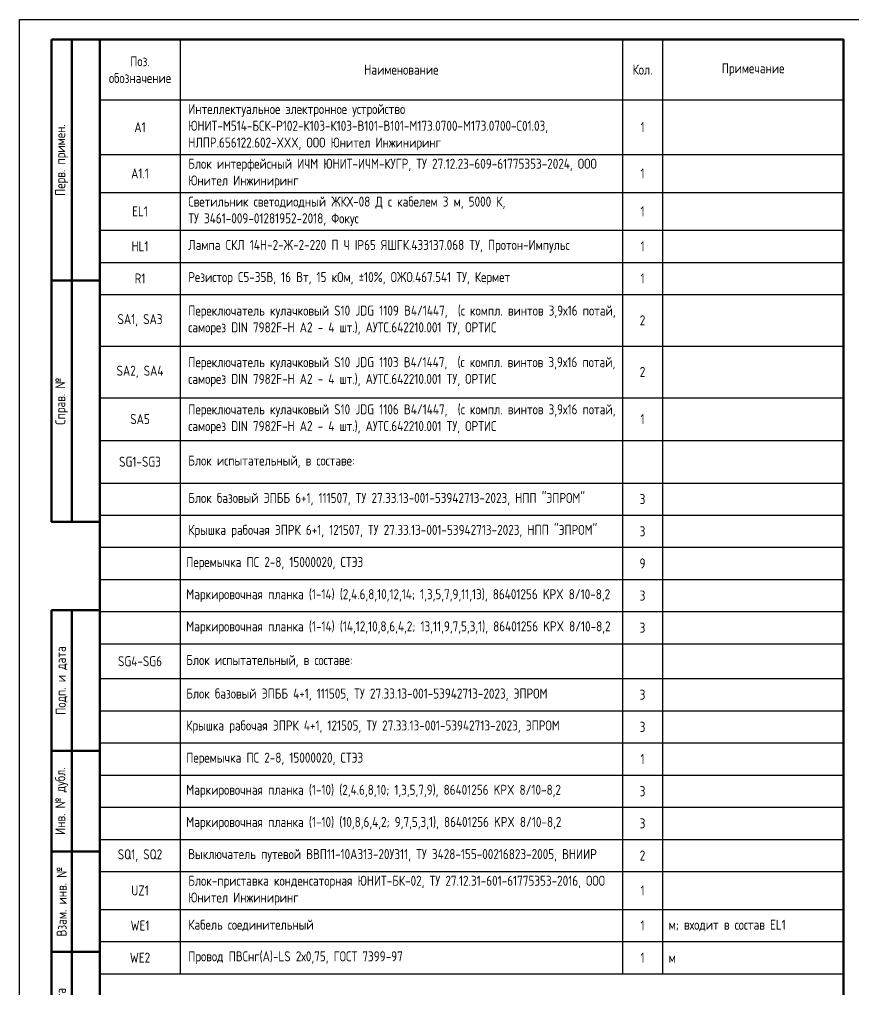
# Model space of a CAD drawing. Header units: millimetres. Extents: x -1117 to 4405, y -90 to 586.
# Drawn here: x -420 to -212.5, y 55.6 to 297 of the extents above; entities that cross this region are included whole.
import ezdxf

# ---------------------------------------------------------------- set-up
doc = ezdxf.new("R2010")
doc.units = ezdxf.units.MM
doc.styles.add('Gost_type_A', font='GOST_A.TTF')

# ---------------------------------------------------------------- blocks, each defined once
blk = doc.blocks.new('Штамп левый верхний')
at = {"lineweight": 50}
for points in [[(-12, 0), (-7, 0), (-7, -60), (-12, -60)], [(-7, 0), (0, 0), (0, -60), (-7, -60)], [(-12, -60), (-7, -60), (-7, -120), (-12, -120)], [(-7, -60), (0, -60), (0, -120), (-7, -120)]]:
    blk.add_lwpolyline(points, close=True, dxfattribs=at)
at = {"char_height": 2.5, "width": 60, "attachment_point": 5, "rotation": 90, "style": 'Gost_type_A'}
for s, insert in [('Перв. примен.', (-9.5, -30)), ('Справ. №', (-9.5, -90))]:
    blk.add_mtext(s, dxfattribs=dict(at, insert=insert))
blk = doc.blocks.new('Штамп левый нижний')
at = {"lineweight": 50}
for points in [[(-12, 145), (-7, 145), (-7, 110), (-12, 110)], [(-7, 145), (0, 145), (0, 110), (-7, 110)], [(-12, 110), (-7, 110), (-7, 85), (-12, 85)], [(-7, 110), (0, 110), (0, 85), (-7, 85)], [(-12, 85), (-7, 85), (-7, 60), (-12, 60)], [(-7, 85), (0, 85), (0, 60), (-7, 60)], [(-12, 60), (-7, 60), (-7, 25), (-12, 25)], [(-7, 60), (0, 60), (0, 25), (-7, 25)], [(-12, 25), (-7, 25), (-7, 0), (-12, 0)], [(-7, 25), (0, 25), (0, 0), (-7, 0)]]:
    blk.add_lwpolyline(points, close=True, dxfattribs=at)
at = {"char_height": 2.5, "attachment_point": 5, "rotation": 90, "style": 'Gost_type_A'}
for s, insert, width in [('Подп. и дата', (-9.5, 127.5), 35), ('Инв. № дубл.', (-9.5, 97.5), 25), ('Взам. инв. №', (-9.5, 72.5), 25), ('Подп. и дата', (-9.5, 42.5), 35), ('Инв. N подл.', (-9.5, 12.5), 25)]:
    blk.add_mtext(s, dxfattribs=dict(at, insert=insert, width=width))
blk = doc.blocks.new('Формат_А4')
blk.add_lwpolyline([(0, 297), (0, 0), (-210, 0), (-210, 297)], close=True)
at = {"lineweight": 50}
blk.add_lwpolyline([(-190, 292), (-5, 292), (-5, 5), (-190, 5)], close=True, dxfattribs=at)
blk = doc.blocks.new('*T27')
at = {"color": 0, "lineweight": -2, "transparency": 16777216}
for p, q in [((0, 0), (185, 0)), ((0, 0), (0, -15)), ((20, 0), (20, -15)), ((130, 0), (130, -15)), ((140, 0), (140, -15)), ((185, 0), (185, -15)), ((210, 0), (395, 0)), ((210, 0), (210, -15)), ((230, 0), (230, -15)), ((340, 0), (340, -15)), ((350, 0), (350, -15)), ((395, 0), (395, -15))]:
    blk.add_line(p, q, dxfattribs=at)
at = {"color": 0, "linetype": 'ByBlock', "lineweight": -2, "transparency": 16777216}
for p, q in [((0, -15), (185, -15)), ((0, -15), (0, -232.45)), ((20, -15), (20, -232.45)), ((130, -15), (130, -232.45)), ((140, -15), (140, -126.35)), ((185, -15), (185, -232.45)), ((210, -15), (395, -15)), ((210, -15), (210, -138.7)), ((230, -15), (230, -138.7)), ((340, -15), (340, -138.7)), ((350, -15), (350, -106.7)), ((395, -15), (395, -138.7)), ((210, -24.05), (395, -24.05)), ((0, -28.63), (185, -28.63)), ((210, -33.46), (395, -33.46)), ((0, -38.06), (185, -38.06)), ((210, -41.46), (395, -41.46)), ((0, -47.45), (185, -47.45)), ((210, -49.46), (395, -49.46)), ((0, -55.45), (185, -55.45)), ((210, -57.46), (395, -57.46)), ((0, -63.45), (185, -63.45)), ((210, -65.46), (395, -65.46)), ((210, -74.7), (395, -74.7)), ((0, -76.29), (185, -76.29)), ((210, -82.7), (395, -82.7)), ((0, -89.12), (185, -89.12)), ((210, -90.7), (395, -90.7)), ((210, -98.7), (395, -98.7)), ((0, -99.75), (185, -99.75)), ((210, -106.7), (395, -106.7)), ((350, -106.7), (350, -114.7)), ((0, -110.35), (185, -110.35)), ((210, -114.7), (395, -114.7)), ((350, -114.7), (350, -130.7)), ((0, -118.35), (185, -118.35)), ((210, -122.7), (395, -122.7)), ((0, -126.35), (185, -126.35)), ((140, -126.35), (140, -199.02)), ((210, -130.7), (395, -130.7)), ((350, -130.7), (350, -138.7)), ((0, -134.35), (185, -134.35)), ((210, -138.7), (395, -138.7)), ((0, -142.35), (185, -142.35)), ((0, -150.35), (185, -150.35)), ((0, -159.02), (185, -159.02)), ((0, -167.02), (185, -167.02)), ((0, -175.02), (185, -175.02)), ((0, -183.02), (185, -183.02)), ((0, -191.02), (185, -191.02)), ((0, -199.02), (185, -199.02)), ((140, -199.02), (140, -232.45)), ((0, -207.02), (185, -207.02)), ((0, -216.45), (185, -216.45)), ((0, -224.45), (185, -224.45)), ((0, -232.45), (185, -232.45))]:
    blk.add_line(p, q, dxfattribs=at)
at = {"transparency": 16777216, "char_height": 2.5, "style": 'Gost_type_A'}
for s, insert, width, attachment_point in [('Поз. обозначение', (10, -7.5), 17, 5), ('Поз. обозначение', (220, -7.5), 17, 5), ('Наименование', (75, -7.5), 107, 5), ('Кол.', (135, -7.5), 7, 5), ('Примечание', (162.5, -7.5), 42, 5), ('Наименование', (285, -7.5), 107, 5), ('Кол.', (345, -7.5), 7, 5), ('Примечание', (372.5, -7.5), 42, 5), ('Соединитель электротехнический RUT 6-RTK/S, HNT-090374, ТУ 27.33.13-001-54070557-2024, ГОСТ IEC 60947-7-1-2016, ОРТИС', (232, -28.75), 106, 4), ('34', (345, -28.75), 7, 5), ('Пластина торцевая D-RUT 6-RTK, HNT-090665, ОРТИС', (232, -37.46), 106, 4), ('5', (345, -37.46), 7, 5), ('Перемычка коммутационная SB 2-RTK/S, HNT-090979, ОРТИС', (232, -45.46), 106, 4), ('10', (345, -45.46), 7, 5), ('Перемычка FB 2-RTK/S, HNT-091821, ОРТИС', (232, -53.46), 106, 4), ('3', (345, -53.46), 7, 5), ('Маркировочная планка (1-34), 86401256 KPX 8/10-8,2', (232, -61.46), 106, 4), ('1', (345, -61.46), 7, 5), ('Соединитель электротехнический RPV 4-MT(-P), HNT-131560, ТУ 27.33.13-001-54070557-2024, ГОСТ IEC 60947-7-1-2016, ОРТИС ', (232, -70.08), 106, 4), ('115', (345, -70.08), 7, 5), ('Соединитель электротехнический PTU 4-MTD-P, 3209540, ОРТИС', (232, -118.7), 106, 4), ('20', (345, -118.7), 7, 5), ('Крышка концевая D-PTU 4-MT, 3209534, ОРТИС', (232, -126.7), 106, 4), ('1', (345, -126.7), 7, 5), ('Перемычка ПС 2-8, 15000020, СТЭЗ ', (21.5, -130.35), 107, 4), ('9', (135, -130.35), 7, 5), ('Маркировочная планка (150-169), 86401217 KPX 6/10-6,2', (231.5, -134.7), 107, 4), ('1', (345, -134.7), 7, 5), ('3', (135, -138.35), 7, 5), ('Маркировочная планка (1-14) (14,12,10,8,6,4,2; 13,11,9,7,5,3,1), 86401256 KPX 8/10-8,2', (21.5, -146.35), 107, 4), ('3', (135, -146.35), 7, 5), ('{\\C256;Блок испытательный, в составе:}', (21.5, -154.68), 107, 4), ('Блок базовый ЭПББ 4+1, 111505, ТУ 27.33.13-001-53942713-2023, ЭПРОМ', (21.5, -163.02), 107, 4), ('3', (135, -163.02), 7, 5), ('Крышка рабочая ЭПРК 4+1, 121505, ТУ 27.33.13-001-53942713-2023, ЭПРОМ', (21.5, -171.02), 107, 4), ('3', (135, -171.02), 7, 5), ('Перемычка ПС 2-8, 15000020, СТЭЗ ', (21.5, -179.02), 107, 4), ('1', (135, -179.02), 7, 5), ('Маркировочная планка (1-10) (2,4.6,8,10; 1,3,5,7,9), 86401256 KPX 8/10-8,2', (21.5, -187.02), 107, 4), ('3', (135, -187.02), 7, 5), ('Маркировочная планка (1-10) (10,8,6,4,2; 9,7,5,3,1), 86401256 KPX 8/10-8,2', (21.5, -195.02), 107, 4), ('3', (135, -195.02), 7, 5)]:
    blk.add_mtext(s, dxfattribs=dict(at, insert=insert, width=width, attachment_point=attachment_point))
at = {"color": 0, "transparency": 16777216, "char_height": 2.5, "style": 'Gost_type_A'}
for s, insert, width, attachment_point in [('{\\C256;Интеллектуальное электронное устройство ЮНИТ-М514-БСК-Р102-К103-К103-В101-В101-М173.0700-М173.0700-С01.03, НЛПР.656122.602-XXX, ООО Юнител Инжиниринг}', (22, -21.81), 106, 4), ('{\\C256;Патч-корд экранированный, категории 5е, FTP серый PC-FTP-RJ45-Cat.5e-1,5m-LSZH, 8871c, Cabeus}', (232, -19.52), 106, 4), ('WE3', (220, -19.52), 18, 5), ('1', (345, -19.52), 7, 5), ('A1', (10, -21.81), 18, 5), ('1', (135, -21.81), 7, 5), ('Блок интерфейсный ИЧМ ЮНИТ-ИЧМ-КУГР, ТУ 27.12.23-609-61775353-2024, ООО Юнител Инжиниринг', (22, -33.34), 106, 4), ('A1.1', (10, -33.34), 18, 5), ('1', (135, -33.34), 7, 5), ('Светильник светодиодный ЖКХ-08 Д с кабелем 3 м, 5000 К,\\PТУ 3461-009-01281952-2018, Фокус ', (22, -42.75), 106, 4), ('EL1', (10, -42.75), 18, 5), ('1', (135, -42.75), 7, 5), ('HL1', (10, -51.45), 18, 5), ('{\\C256;Лампа СКЛ 14Н-2-Ж-2-220 П Ч IP65 ЯШГК.433137.068 ТУ, Протон-Импульс}', (22, -51.45), 106, 4), ('1', (135, -51.45), 7, 5), ('{\\C256;Резистор С5-35В, 16 Вт, 15 кОм, ±10%, ОЖО.467.541 ТУ, Кермет}', (22, -59.45), 106, 4), ('R1', (10, -59.45), 18, 5), ('1', (135, -59.45), 7, 5), ('{\\C256;Переключатель кулачковый S10 JDG 1109 B4/1447,  (с компл. винтов 3,9х16 потай, саморез DIN 7982F-H A2 - 4 шт.), АУТС.642210.001 ТУ, ОРТИС}', (22, -69.87), 106, 4), ('SA1, SA3', (10, -69.87), 18, 5), ('2', (135, -69.87), 7, 5), ('Пластина торцевая D-RPV 4-MT(-P), HNT-131561, ОРТИС', (232, -78.7), 106, 4), ('{\\C256;Переключатель кулачковый S10 JDG 1103 B4/1447,  (с компл. винтов 3,9х16 потай, саморез DIN 7982F-H A2 - 4 шт.), АУТС.642210.001 ТУ, ОРТИС}', (22, -82.7), 106, 4), ('14', (345, -78.7), 7, 5), ('SA2, SA4', (10, -82.7), 18, 5), ('2', (135, -82.7), 7, 5), ('Перемычка FBS 2-6, HNT-091360, ОРТИС', (232, -86.7), 106, 4), ('4', (345, -86.7), 7, 5), ('{\\C256;Переключатель кулачковый S10 JDG 1106 B4/1447,  (с компл. винтов 3,9х16 потай, саморез DIN 7982F-H A2 - 4 шт.), АУТС.642210.001 ТУ, ОРТИС}', (22, -94.44), 106, 4), ('SA5', (10, -94.44), 18, 5), ('1', (135, -94.44), 7, 5), ('Перемычка FBS 4-6, HNT-091958, ОРТИС', (232, -94.7), 106, 4), ('2', (345, -94.7), 7, 5), ('Перемычка FBS 20-6, HNT-133475, ОРТИС', (232, -102.7), 106, 4), ('SG1-SG3', (10, -105.05), 18, 5), ('{\\C256;Блок испытательный, в составе:}', (22, -105.05), 106, 4), ('1', (345, -102.7), 7, 5), ('Маркировочная планка (35-149), 86401217 KPX 6/10-6,2', (231.5, -110.7), 107, 4), ('1', (345, -110.7), 7, 5), ('{\\C256;Блок базовый ЭПББ 6+1, 111507, ТУ 27.33.13-001-53942713-2023, НПП "ЭПРОМ"}', (22, -114.35), 106, 4), ('3', (135, -114.35), 7, 5), ('{\\C256;Крышка рабочая ЭПРК 6+1, 121507, ТУ 27.33.13-001-53942713-2023, НПП "ЭПРОМ"}', (22, -122.35), 106, 4), ('3', (135, -122.35), 7, 5), ('Маркировочная планка (1-14) (2,4.6,8,10,12,14; 1,3,5,7,9,11,13){\\C256;, 86401256 KPX 8/10-8,2}', (21.5, -138.35), 107, 4), ('SG4-SG6', (10, -154.68), 18, 5), ('SQ1, SQ2', (10, -203.02), 18, 5), ('{\\C256;Выключатель путевой ВВП11-10А313-20У311, ТУ 3428-155-00216823-2005, ВНИИР }', (22, -203.02), 106, 4), ('2', (135, -203.02), 7, 5), ('{\\C256;Блок-приставка конденсаторная ЮНИТ-БК-02, ТУ 27.12.31-601-61775353-2016, }ООО Юнител Инжиниринг', (22, -211.73), 106, 4), ('UZ1', (10, -211.73), 18, 5), ('1', (135, -211.73), 7, 5), ('WE1', (10, -220.45), 18, 5), ('Кабель соединительный', (22, -220.45), 106, 4), ('1', (135, -220.45), 7, 5), ('{\\C256;м; входит в состав} EL1', (141.5, -220.45), 42, 4), ('Провод ПВСнг(А)-LS 2х0,75, ГОСТ 7399-97', (22, -228.45), 106, 4), ('WE2', (10, -228.45), 18, 5), ('1', (135, -228.45), 7, 5), ('{\\C256;м}', (141.5, -228.45), 42, 4)]:
    blk.add_mtext(s, dxfattribs=dict(at, insert=insert, width=width, attachment_point=attachment_point))
at = {"color": 1, "transparency": 16777216, "char_height": 2.5, "width": 18, "attachment_point": 5, "style": 'Gost_type_A'}
for s, insert in [('{\\C256;X:1-X:34}', (220, -28.75)), ('{\\C256;X:35-X:149}', (220, -70.08)), ('{\\C256;X:150-X:169}', (220, -118.7))]:
    blk.add_mtext(s, dxfattribs=dict(at, insert=insert))

msp = doc.modelspace()

# ---------------------------------------------------------------- block references
at = {"color": 1}
for name, p in [('Формат_А4', (-210, 0)), ('Штамп левый верхний', (-400, 292)), ('Штамп левый нижний', (-400, 5))]:
    msp.add_blockref(name, p, dxfattribs=at)
msp.add_blockref('*T27', (-400, 292))

doc.saveas('drawing.dxf')
